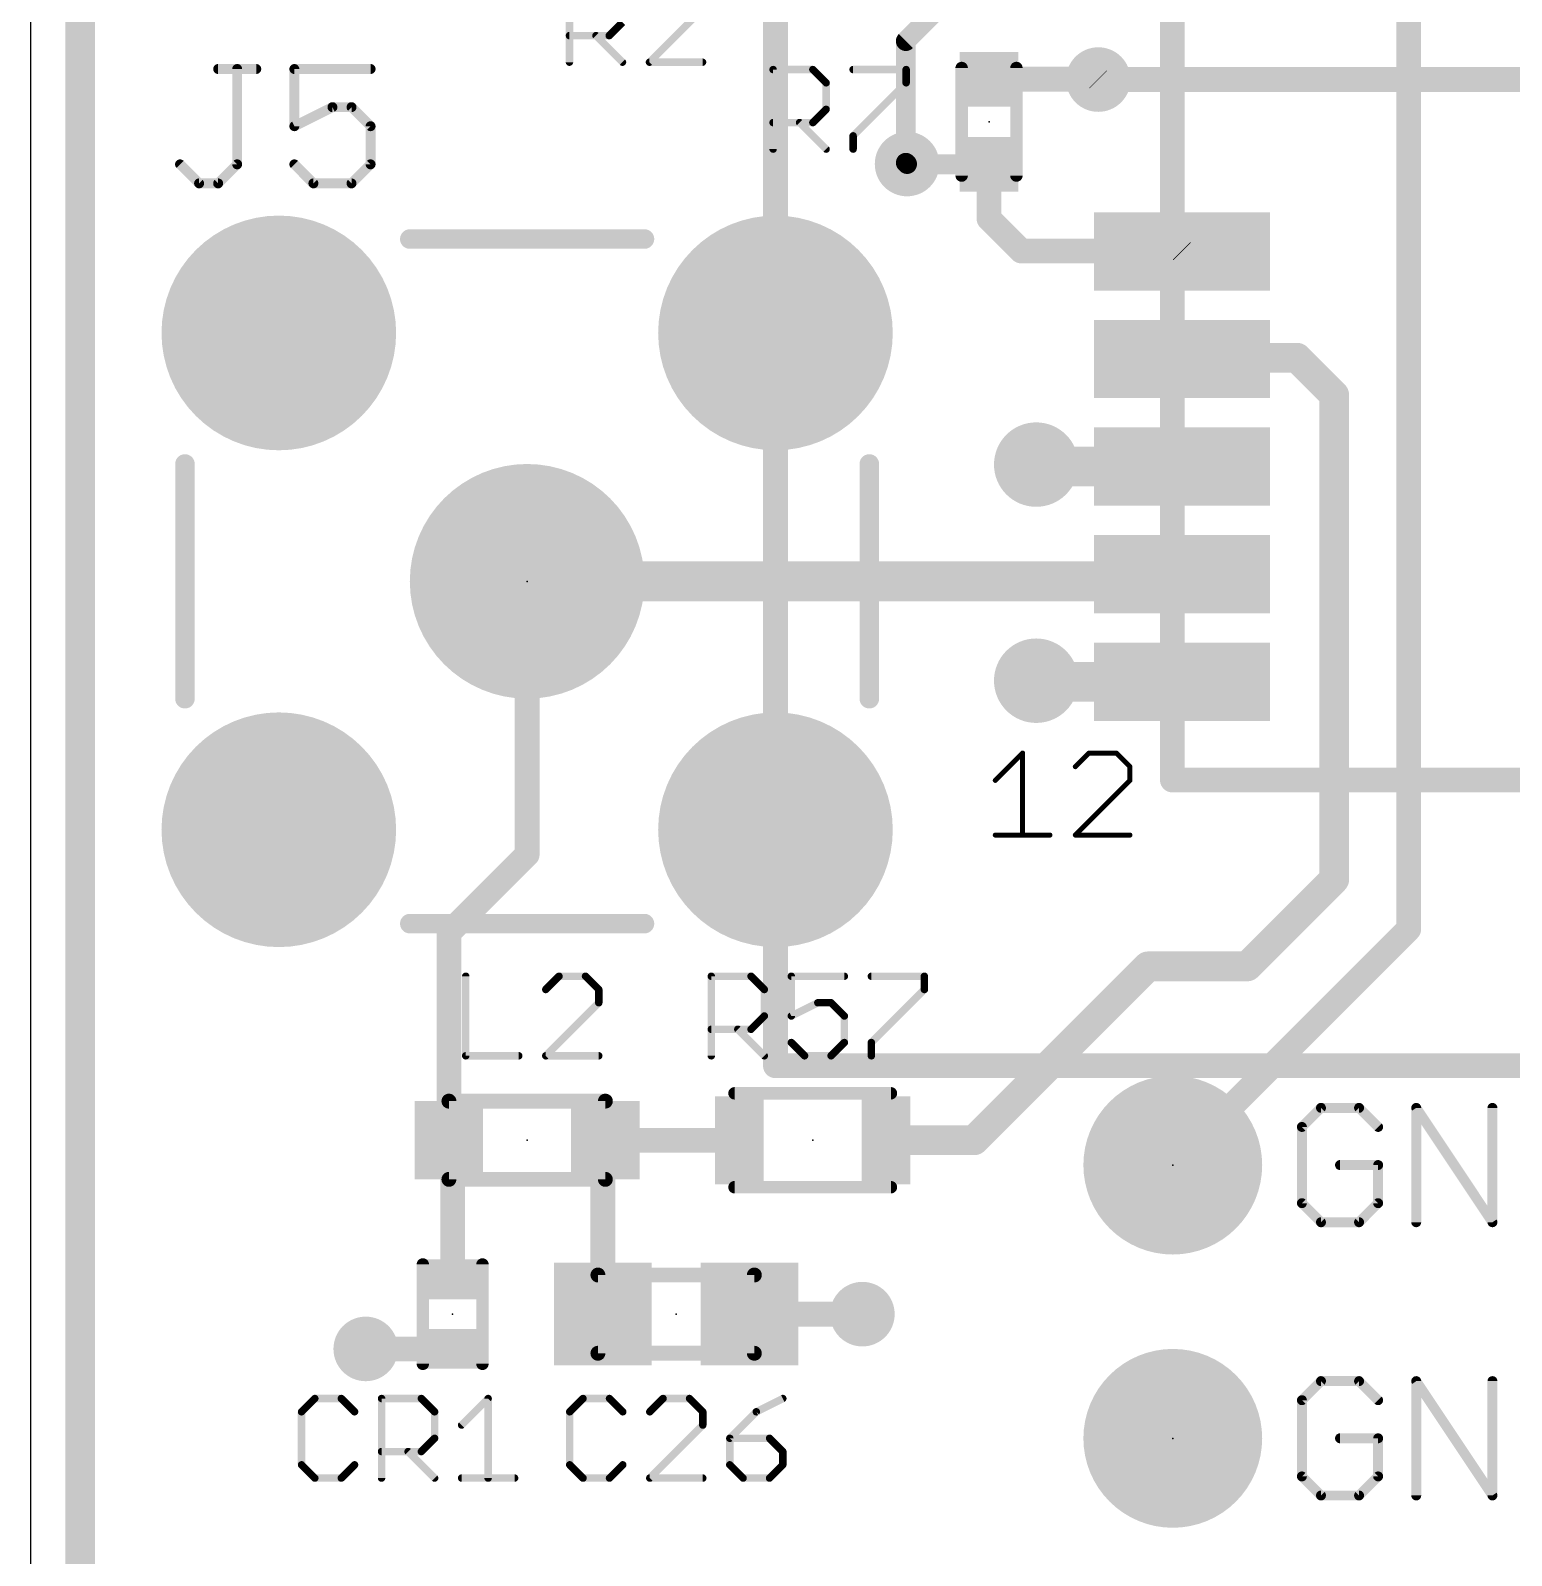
# Model space of a CAD drawing. Extents: x -18 to 144, y -21 to 125.
# Drawn here: x 0 to 15.15, y 12.26 to 27.86 of the extents above; entities that cross this region are included whole.
import ezdxf

# ---------------------------------------------------------------- set-up
doc = ezdxf.new("R2010")
doc.units = 0
for name, color, linetype in [('1', 251, 'CONTINUOUS'), ('15', 251, 'CONTINUOUS'), ('16', 175, 'CONTINUOUS'), ('17', 1, 'CONTINUOUS'), ('18', 82, 'CONTINUOUS'), ('2', 82, 'CONTINUOUS'), ('20', 7, 'CONTINUOUS'), ('21', 253, 'CONTINUOUS'), ('23', 7, 'CONTINUOUS'), ('25', 253, 'CONTINUOUS'), ('27', 251, 'CONTINUOUS')]:
    doc.layers.add(name, color=color, linetype=linetype)

# ---------------------------------------------------------------- blocks, each defined once
blk = doc.blocks.new('RECT')
blk.add_solid([(-0.5, -0.5), (0.5, -0.5), (-0.5, 0.5), (0.5, 0.5)])
blk = doc.blocks.new('ROUNDP')
at = {"const_width": 0.5}
blk.add_lwpolyline([(0, -0.25, 1), (0, 0.25, 1), (0, -0.25)], format="xyb", dxfattribs=at)
blk = doc.blocks.new('ROUNDV')
at = {"const_width": 0.5}
blk.add_lwpolyline([(0, -0.25, 1), (0, 0.25, 1), (0, -0.25)], format="xyb", dxfattribs=at)

msp = doc.modelspace()

# ---------------------------------------------------------------- linework, layer by layer
at = {"layer": '1'}
for points, const_width in [([(14.097, 18.669), (14.097, 31.115)], 0.254), ([(9.8044, 27.359), (10.9188, 27.359)], 0.254), ([(10.9188, 27.359), (10.922, 27.3558)], 0.254), ([(8.9662, 26.4922), (8.9884, 26.489)], 0.2032), ([(8.9884, 26.489), (9.8044, 26.489)], 0.2032), ([(9.8044, 26.489), (9.8044, 25.9334)], 0.254), ([(9.8044, 25.9334), (10.1346, 25.6032)], 0.254), ([(10.1346, 25.6032), (11.7744, 25.6032)], 0.254), ([(11.7744, 25.6032), (11.7794, 25.5982)], 0.254), ([(11.7922, 24.511), (11.7794, 24.4982)], 0.3048), ([(12.954, 24.511), (11.7922, 24.511)], 0.3048), ([(13.335, 24.13), (12.954, 24.511)], 0.3048), ([(13.335, 19.177), (13.335, 24.13)], 0.3048), ([(10.3584, 23.3982), (10.287, 23.4188)], 0.4064), ([(11.7794, 23.3982), (10.3584, 23.3982)], 0.4064), ([(11.7062, 22.225), (11.7794, 22.2982)], 0.4064), ([(5.08, 22.225), (11.7062, 22.225)], 0.4064), ([(5.08, 19.431), (5.08, 22.225)], 0.254), ([(10.374, 21.1982), (10.287, 21.209)], 0.4064), ([(11.7794, 21.1982), (10.374, 21.1982)], 0.4064), ([(4.28, 18.631), (5.08, 19.431)], 0.254), ([(12.446, 18.288), (13.335, 19.177)], 0.3048), ([(4.28, 16.51), (4.28, 18.631)], 0.254), ([(11.684, 16.256), (14.097, 18.669)], 0.254), ([(9.652, 16.51), (11.43, 18.288)], 0.3048), ([(11.43, 18.288), (12.446, 18.288)], 0.3048), ([(4.318, 16.472), (4.28, 16.51)], 0.254), ([(4.318, 15.0876), (4.318, 16.472)], 0.254), ([(5.854, 16.409), (5.88, 16.51)], 0.254), ([(5.854, 14.732), (5.854, 16.409)], 0.254), ([(5.88, 16.51), (7.251, 16.51)], 0.254), ([(8.751, 16.51), (9.652, 16.51)], 0.3048), ([(7.354, 14.732), (8.509, 14.732)], 0.254), ([(4.318, 14.3764), (3.429, 14.3764)], 0.254)]:
    msp.add_lwpolyline(points, dxfattribs=dict(at, const_width=const_width))
for points, const_width in [([(9.8044, 27.4225, 1), (9.8044, 27.2955)], 0.127), ([(10.9637, 27.4039, 1), (10.8739, 27.3141)], 0.127), ([(10.8771, 27.3109, 1), (10.9669, 27.4007)], 0.127), ([(10.9188, 27.2955, 1), (10.9188, 27.4225)], 0.127), ([(8.9734, 26.5425, 1), (8.959, 26.4419)], 0.1016), ([(8.9884, 26.5398, 1), (8.9884, 26.4382)], 0.1016), ([(8.9812, 26.4387, 1), (8.9956, 26.5393)], 0.1016), ([(9.8679, 26.489, 1), (9.7409, 26.489)], 0.127), ([(9.8044, 26.4382, 1), (9.8044, 26.5398)], 0.1016), ([(9.8493, 25.9783, 1), (9.7595, 25.8885)], 0.127), ([(9.7409, 25.9334, 1), (9.8679, 25.9334)], 0.127), ([(10.1346, 25.6667, 1), (10.1346, 25.5397)], 0.127), ([(11.8193, 25.6481, 1), (11.7295, 25.5583)], 0.127), ([(11.7744, 25.5397, 1), (11.7744, 25.6667)], 0.127), ([(10.0897, 25.5583, 1), (10.1795, 25.6481)], 0.127), ([(11.7345, 25.5533, 1), (11.8243, 25.6431)], 0.127), ([(11.7922, 24.5872, 1), (11.7922, 24.4348)], 0.1524), ([(11.8461, 24.4571, 1), (11.7384, 24.5649)], 0.1524), ([(13.0079, 24.5649, 1), (12.9001, 24.4571)], 0.1524), ([(12.954, 24.4348, 1), (12.954, 24.5872)], 0.1524), ([(11.7255, 24.552, 1), (11.8333, 24.4443)], 0.1524), ([(13.4112, 24.13, 1), (13.2588, 24.13)], 0.1524), ([(13.2811, 24.0761, 1), (13.3889, 24.1839)], 0.1524), ([(10.3152, 23.5164, 1), (10.2588, 23.3212)], 0.2032), ([(10.3584, 23.4998, 1), (10.3584, 23.2966)], 0.2032), ([(10.3302, 23.3006, 1), (10.3866, 23.4958)], 0.2032), ([(11.7794, 23.2966, 1), (11.7794, 23.4998)], 0.2032), ([(11.8512, 22.2263, 1), (11.7076, 22.37)], 0.2032), ([(5.08, 22.3266, 1), (5.08, 22.1234)], 0.2032), ([(5.1435, 22.225, 1), (5.0165, 22.225)], 0.127), ([(11.6344, 22.2968, 1), (11.7781, 22.1532)], 0.2032), ([(11.7062, 22.1234, 1), (11.7062, 22.3266)], 0.2032), ([(10.2996, 21.3098, 1), (10.2744, 21.1082)], 0.2032), ([(10.374, 21.2998, 1), (10.374, 21.0966)], 0.2032), ([(10.3615, 21.0973, 1), (10.3866, 21.299)], 0.2032), ([(11.7794, 21.0966, 1), (11.7794, 21.2998)], 0.2032), ([(5.0165, 19.431, 1), (5.1435, 19.431)], 0.127), ([(5.1249, 19.3861, 1), (5.0351, 19.4759)], 0.127), ([(13.2588, 19.177, 1), (13.4112, 19.177)], 0.1524), ([(13.3889, 19.1231, 1), (13.2811, 19.2309)], 0.1524), ([(4.3435, 18.631, 1), (4.2165, 18.631)], 0.127), ([(4.2351, 18.6759, 1), (4.3249, 18.5861)], 0.127), ([(14.0335, 18.669, 1), (14.1605, 18.669)], 0.127), ([(14.1419, 18.6241, 1), (14.0521, 18.7139)], 0.127), ([(11.43, 18.3642, 1), (11.43, 18.2118)], 0.1524), ([(11.4839, 18.2341, 1), (11.3761, 18.3419)], 0.1524), ([(12.3921, 18.3419, 1), (12.4999, 18.2341)], 0.1524), ([(12.446, 18.2118, 1), (12.446, 18.3642)], 0.1524), ([(4.3249, 16.5549, 1), (4.2351, 16.4651)], 0.127), ([(4.2165, 16.51, 1), (4.3435, 16.51)], 0.127), ([(4.3815, 16.472, 1), (4.2545, 16.472)], 0.127), ([(4.2731, 16.4271, 1), (4.3629, 16.5169)], 0.127), ([(5.9175, 16.409, 1), (5.7905, 16.409)], 0.127), ([(5.88, 16.5735, 1), (5.88, 16.4465)], 0.127), ([(5.9415, 16.4942, 1), (5.8185, 16.5258)], 0.127), ([(7.251, 16.4465, 1), (7.251, 16.5735)], 0.127), ([(8.751, 16.5862, 1), (8.751, 16.4338)], 0.1524), ([(9.5981, 16.5639, 1), (9.7059, 16.4561)], 0.1524), ([(9.652, 16.4338, 1), (9.652, 16.5862)], 0.1524), ([(5.7925, 16.4248, 1), (5.9155, 16.3932)], 0.127), ([(11.6391, 16.3009, 1), (11.7289, 16.2111)], 0.127), ([(4.2545, 15.0876, 1), (4.3815, 15.0876)], 0.127), ([(7.354, 14.7955, 1), (7.354, 14.6685)], 0.127), ([(8.509, 14.6685, 1), (8.509, 14.7955)], 0.127), ([(5.7905, 14.732, 1), (5.9175, 14.732)], 0.127), ([(3.429, 14.4399, 1), (3.429, 14.3129)], 0.127), ([(4.318, 14.3129, 1), (4.318, 14.4399)], 0.127)]:
    msp.add_lwpolyline(points, format="xyb", dxfattribs=dict(at, const_width=const_width))
at = {"layer": '15', "const_width": 0.254}
for points in [[(7.62, 94.488), (7.62, 17.272)], [(7.62, 17.272), (58.42, 17.272)]]:
    msp.add_lwpolyline(points, dxfattribs=at)
at = {"layer": '15', "const_width": 0.127}
for points in [[(7.62, 17.3355, 1), (7.62, 17.2085)], [(7.5565, 17.272, 1), (7.6835, 17.272)]]:
    msp.add_lwpolyline(points, format="xyb", dxfattribs=at)
at = {"layer": '16'}
for points, const_width in [([(8.9535, 27.7495), (27.432, 46.228)], 0.2032), ([(8.9535, 26.5049), (8.9535, 27.7495)], 0.2032), ([(10.922, 27.3558), (19.9898, 27.3558)], 0.254), ([(8.9662, 26.4922), (8.9535, 26.5049)], 0.2032)]:
    msp.add_lwpolyline(points, dxfattribs=dict(at, const_width=const_width))
for points, const_width in [([(9.0043, 27.7495, 1), (8.9027, 27.7495)], 0.1016), ([(8.9176, 27.7854, 1), (8.9894, 27.7136)], 0.1016), ([(10.922, 27.4193, 1), (10.922, 27.2923)], 0.127), ([(8.9894, 26.5408, 1), (8.9176, 26.469)], 0.1016), ([(8.9027, 26.5049, 1), (9.0043, 26.5049)], 0.1016), ([(8.9303, 26.4563, 1), (9.0021, 26.5281)], 0.1016)]:
    msp.add_lwpolyline(points, format="xyb", dxfattribs=dict(at, const_width=const_width))
at = {"layer": '2', "const_width": 0.3048}
msp.add_lwpolyline([(0.508, 0.508), (0.508, 104.902)], dxfattribs=at)
at = {"layer": '20'}
msp.add_line((0, 105.41), (0, 0), dxfattribs=at)
at = {"layer": '21'}
for points, const_width in [([(11.68, 36.194), (11.68, 20.194)], 0.254), ([(9.5244, 27.474), (9.5244, 26.374)], 0.127), ([(10.0844, 27.474), (10.0844, 26.374)], 0.127), ([(3.88, 25.725), (6.28, 25.725)], 0.2), ([(1.58, 21.025), (1.58, 23.425)], 0.2), ([(8.58, 21.025), (8.58, 23.425)], 0.2), ([(9.8682, 20.1897), (10.1479, 20.4693)], 0.0508), ([(10.1479, 20.4693), (10.1479, 19.6304)], 0.0508), ([(10.8266, 20.4693), (10.6868, 20.3295)], 0.0508), ([(11.1063, 20.4693), (10.8266, 20.4693)], 0.0508), ([(11.2461, 20.3295), (11.1063, 20.4693)], 0.0508), ([(11.2461, 20.1897), (11.2461, 20.3295)], 0.0508), ([(11.68, 20.194), (23.88, 20.194)], 0.254), ([(10.6868, 19.6304), (11.2461, 20.1897)], 0.0508), ([(9.8682, 19.6304), (10.4275, 19.6304)], 0.0508), ([(11.2461, 19.6304), (10.6868, 19.6304)], 0.0508), ([(6.28, 18.725), (3.88, 18.725)], 0.2), ([(8.801, 16.99), (7.201, 16.99)], 0.127), ([(5.88, 16.91), (4.28, 16.91)], 0.1524), ([(4.28, 16.91), (4.28, 16.11)], 0.1524), ([(5.88, 16.11), (5.88, 16.91)], 0.1524), ([(13.1997, 16.8412), (13.0048, 16.6463)], 0.1016), ([(13.5895, 16.8412), (13.1997, 16.8412)], 0.1016), ([(13.7844, 16.6463), (13.5895, 16.8412)], 0.1016), ([(14.1742, 15.6718), (14.1742, 16.8412)], 0.1016), ([(14.1742, 16.8412), (14.9538, 15.6718)], 0.1016), ([(14.9538, 15.6718), (14.9538, 16.8412)], 0.1016), ([(13.0048, 16.6463), (13.0048, 15.8667)], 0.1016), ([(13.7844, 16.2565), (13.3946, 16.2565)], 0.1016), ([(13.7844, 15.8667), (13.7844, 16.2565)], 0.1016), ([(4.28, 16.11), (5.88, 16.11)], 0.1524), ([(7.201, 16.03), (8.801, 16.03)], 0.127), ([(13.0048, 15.8667), (13.1997, 15.6718)], 0.1016), ([(13.5895, 15.6718), (13.7844, 15.8667)], 0.1016), ([(13.1997, 15.6718), (13.5895, 15.6718)], 0.1016), ([(4.0132, 15.24), (4.0132, 14.224)], 0.127), ([(4.6228, 14.224), (4.6228, 15.24)], 0.127), ([(7.404, 15.132), (5.804, 15.132)], 0.1524), ([(5.804, 15.132), (5.804, 14.332)], 0.1524), ([(7.404, 14.332), (7.404, 15.132)], 0.1524), ([(5.804, 14.332), (7.404, 14.332)], 0.1524), ([(13.1997, 14.0472), (13.0048, 13.8523)], 0.1016), ([(13.5895, 14.0472), (13.1997, 14.0472)], 0.1016), ([(13.7844, 13.8523), (13.5895, 14.0472)], 0.1016), ([(14.1742, 12.8778), (14.1742, 14.0472)], 0.1016), ([(14.1742, 14.0472), (14.9538, 12.8778)], 0.1016), ([(14.9538, 12.8778), (14.9538, 14.0472)], 0.1016), ([(13.0048, 13.8523), (13.0048, 13.0727)], 0.1016), ([(13.7844, 13.4625), (13.3946, 13.4625)], 0.1016), ([(13.7844, 13.0727), (13.7844, 13.4625)], 0.1016), ([(13.0048, 13.0727), (13.1997, 12.8778)], 0.1016), ([(13.5895, 12.8778), (13.7844, 13.0727)], 0.1016), ([(13.1997, 12.8778), (13.5895, 12.8778)], 0.1016)]:
    msp.add_lwpolyline(points, dxfattribs=dict(at, const_width=const_width))
for points, const_width in [([(9.5562, 27.474, 1), (9.4926, 27.474)], 0.0635), ([(10.1162, 27.474, 1), (10.0526, 27.474)], 0.0635), ([(9.4926, 26.374, 1), (9.5562, 26.374)], 0.0635), ([(10.0526, 26.374, 1), (10.1162, 26.374)], 0.0635), ([(3.88, 25.775, 1), (3.88, 25.675)], 0.1), ([(6.28, 25.675, 1), (6.28, 25.775)], 0.1), ([(1.63, 23.425, 1), (1.53, 23.425)], 0.1), ([(8.63, 23.425, 1), (8.53, 23.425)], 0.1), ([(1.53, 21.025, 1), (1.63, 21.025)], 0.1), ([(8.53, 21.025, 1), (8.63, 21.025)], 0.1), ([(10.1606, 20.4693, 1), (10.1352, 20.4693)], 0.0254), ([(10.1569, 20.4603, 1), (10.1389, 20.4783)], 0.0254), ([(10.8266, 20.482, 1), (10.8266, 20.4566)], 0.0254), ([(10.8356, 20.4603, 1), (10.8177, 20.4783)], 0.0254), ([(11.1153, 20.4783, 1), (11.0973, 20.4603)], 0.0254), ([(11.1063, 20.4566, 1), (11.1063, 20.482)], 0.0254), ([(10.6778, 20.3385, 1), (10.6958, 20.3205)], 0.0254), ([(11.2588, 20.3295, 1), (11.2334, 20.3295)], 0.0254), ([(11.2371, 20.3205, 1), (11.2551, 20.3385)], 0.0254), ([(11.68, 20.2575, 1), (11.68, 20.1305)], 0.127), ([(9.8593, 20.1987, 1), (9.8772, 20.1807)], 0.0254), ([(11.2334, 20.1897, 1), (11.2588, 20.1897)], 0.0254), ([(11.2551, 20.1807, 1), (11.2371, 20.1987)], 0.0254), ([(11.6165, 20.194, 1), (11.7435, 20.194)], 0.127), ([(9.8682, 19.6431, 1), (9.8682, 19.6177)], 0.0254), ([(10.4275, 19.6177, 1), (10.4275, 19.6431)], 0.0254), ([(10.6868, 19.6431, 1), (10.6868, 19.6177)], 0.0254), ([(10.6778, 19.6394, 1), (10.6958, 19.6214)], 0.0254), ([(11.2461, 19.6177, 1), (11.2461, 19.6431)], 0.0254), ([(10.1352, 19.6304, 1), (10.1606, 19.6304)], 0.0254), ([(3.88, 18.775, 1), (3.88, 18.675)], 0.1), ([(6.28, 18.675, 1), (6.28, 18.775)], 0.1), ([(7.201, 17.0218, 1), (7.201, 16.9583)], 0.0635), ([(8.801, 16.9583, 1), (8.801, 17.0218)], 0.0635), ([(4.28, 16.9481, 1), (4.28, 16.8719)], 0.0762), ([(4.3181, 16.91, 1), (4.2419, 16.91)], 0.0762), ([(5.9181, 16.91, 1), (5.8419, 16.91)], 0.0762), ([(5.88, 16.8719, 1), (5.88, 16.9481)], 0.0762), ([(13.1997, 16.8666, 1), (13.1997, 16.8158)], 0.0508), ([(13.2177, 16.8232, 1), (13.1817, 16.8592)], 0.0508), ([(13.6075, 16.8592, 1), (13.5715, 16.8232)], 0.0508), ([(13.5895, 16.8158, 1), (13.5895, 16.8666)], 0.0508), ([(14.1996, 16.8412, 1), (14.1488, 16.8412)], 0.0508), ([(14.1953, 16.8553, 1), (14.1531, 16.8271)], 0.0508), ([(14.9792, 16.8412, 1), (14.9284, 16.8412)], 0.0508), ([(12.9868, 16.6643, 1), (13.0228, 16.6283)], 0.0508), ([(13.0302, 16.6463, 1), (12.9794, 16.6463)], 0.0508), ([(13.7664, 16.6283, 1), (13.8024, 16.6643)], 0.0508), ([(13.3946, 16.2819, 1), (13.3946, 16.2311)], 0.0508), ([(13.8098, 16.2565, 1), (13.759, 16.2565)], 0.0508), ([(13.7844, 16.2311, 1), (13.7844, 16.2819)], 0.0508), ([(4.28, 16.1481, 1), (4.28, 16.0719)], 0.0762), ([(4.2419, 16.11, 1), (4.3181, 16.11)], 0.0762), ([(5.8419, 16.11, 1), (5.9181, 16.11)], 0.0762), ([(5.88, 16.0719, 1), (5.88, 16.1481)], 0.0762), ([(7.201, 16.0617, 1), (7.201, 15.9983)], 0.0635), ([(8.801, 15.9983, 1), (8.801, 16.0617)], 0.0635), ([(13.0228, 15.8847, 1), (12.9868, 15.8487)], 0.0508), ([(13.8024, 15.8487, 1), (13.7664, 15.8847)], 0.0508), ([(12.9794, 15.8667, 1), (13.0302, 15.8667)], 0.0508), ([(13.759, 15.8667, 1), (13.8098, 15.8667)], 0.0508), ([(13.1997, 15.6972, 1), (13.1997, 15.6464)], 0.0508), ([(13.1817, 15.6538, 1), (13.2177, 15.6898)], 0.0508), ([(13.5715, 15.6898, 1), (13.6075, 15.6538)], 0.0508), ([(13.5895, 15.6464, 1), (13.5895, 15.6972)], 0.0508), ([(14.1488, 15.6718, 1), (14.1996, 15.6718)], 0.0508), ([(14.9284, 15.6718, 1), (14.9792, 15.6718)], 0.0508), ([(14.9327, 15.6577, 1), (14.9749, 15.6859)], 0.0508), ([(4.045, 15.24, 1), (3.9815, 15.24)], 0.0635), ([(4.6545, 15.24, 1), (4.5911, 15.24)], 0.0635), ([(5.804, 15.1701, 1), (5.804, 15.0939)], 0.0762), ([(5.8421, 15.132, 1), (5.7659, 15.132)], 0.0762), ([(7.4421, 15.132, 1), (7.3659, 15.132)], 0.0762), ([(7.404, 15.0939, 1), (7.404, 15.1701)], 0.0762), ([(5.804, 14.3701, 1), (5.804, 14.2939)], 0.0762), ([(5.7659, 14.332, 1), (5.8421, 14.332)], 0.0762), ([(7.3659, 14.332, 1), (7.4421, 14.332)], 0.0762), ([(7.404, 14.2939, 1), (7.404, 14.3701)], 0.0762), ([(3.9815, 14.224, 1), (4.045, 14.224)], 0.0635), ([(4.5911, 14.224, 1), (4.6545, 14.224)], 0.0635), ([(13.1997, 14.0726, 1), (13.1997, 14.0218)], 0.0508), ([(13.2177, 14.0292, 1), (13.1817, 14.0652)], 0.0508), ([(13.6075, 14.0652, 1), (13.5715, 14.0292)], 0.0508), ([(13.5895, 14.0218, 1), (13.5895, 14.0726)], 0.0508), ([(14.1996, 14.0472, 1), (14.1488, 14.0472)], 0.0508), ([(14.1953, 14.0613, 1), (14.1531, 14.0331)], 0.0508), ([(14.9792, 14.0472, 1), (14.9284, 14.0472)], 0.0508), ([(12.9868, 13.8703, 1), (13.0228, 13.8343)], 0.0508), ([(13.0302, 13.8523, 1), (12.9794, 13.8523)], 0.0508), ([(13.7664, 13.8343, 1), (13.8024, 13.8703)], 0.0508), ([(13.3946, 13.4879, 1), (13.3946, 13.4371)], 0.0508), ([(13.8098, 13.4625, 1), (13.759, 13.4625)], 0.0508), ([(13.7844, 13.4371, 1), (13.7844, 13.4879)], 0.0508), ([(13.0228, 13.0907, 1), (12.9868, 13.0547)], 0.0508), ([(13.8024, 13.0547, 1), (13.7664, 13.0907)], 0.0508), ([(12.9794, 13.0727, 1), (13.0302, 13.0727)], 0.0508), ([(13.759, 13.0727, 1), (13.8098, 13.0727)], 0.0508), ([(13.1997, 12.9032, 1), (13.1997, 12.8524)], 0.0508), ([(13.1817, 12.8598, 1), (13.2177, 12.8958)], 0.0508), ([(13.5715, 12.8958, 1), (13.6075, 12.8598)], 0.0508), ([(13.5895, 12.8524, 1), (13.5895, 12.9032)], 0.0508), ([(14.1488, 12.8778, 1), (14.1996, 12.8778)], 0.0508), ([(14.9284, 12.8778, 1), (14.9792, 12.8778)], 0.0508), ([(14.9327, 12.8637, 1), (14.9749, 12.8919)], 0.0508)]:
    msp.add_lwpolyline(points, format="xyb", dxfattribs=dict(at, const_width=const_width))
at = {"layer": '23'}
for p in [(9.8044, 26.924), (5.08, 22.225), (5.08, 16.51), (8.001, 16.51), (11.684, 16.256), (4.318, 14.732), (6.604, 14.732), (11.684, 13.462)]:
    msp.add_point(p, dxfattribs=at)
at = {"layer": '25'}
for points, const_width in [([(5.5129, 27.5336), (5.5129, 28.3471)], 0.0762), ([(6.3315, 27.5336), (6.8739, 28.0759)], 0.0762), ([(6.0553, 27.9403), (5.9197, 27.8048)], 0.0762), ([(5.9197, 27.8048), (5.5129, 27.8048)], 0.0762), ([(5.7841, 27.8048), (6.0553, 27.5336)], 0.0762), ([(1.9194, 27.4635), (2.3092, 27.4635)], 0.1016), ([(2.1143, 26.489), (2.1143, 27.4635)], 0.1016), ([(3.4786, 27.4635), (2.699, 27.4635)], 0.1016), ([(2.699, 27.4635), (2.699, 26.8788)], 0.1016), ([(6.8739, 27.5336), (6.3315, 27.5336)], 0.0762), ([(7.5957, 26.6446), (7.5957, 27.4581)], 0.0762), ([(7.5957, 27.4581), (8.0025, 27.4581)], 0.0762), ([(8.0025, 27.4581), (8.1381, 27.3225)], 0.0762), ([(8.4143, 27.4581), (8.9566, 27.4581)], 0.0762), ([(8.9566, 27.4581), (8.9566, 27.3225)], 0.0762), ([(8.1381, 27.3225), (8.1381, 27.0513)], 0.0762), ([(8.9566, 27.3225), (8.4143, 26.7802)], 0.0762), ([(2.699, 26.8788), (3.0888, 27.0737)], 0.1016), ([(3.0888, 27.0737), (3.2837, 27.0737)], 0.1016), ([(3.2837, 27.0737), (3.4786, 26.8788)], 0.1016), ([(8.1381, 27.0513), (8.0025, 26.9158)], 0.0762), ([(3.4786, 26.8788), (3.4786, 26.489)], 0.1016), ([(8.0025, 26.9158), (7.5957, 26.9158)], 0.0762), ([(7.8669, 26.9158), (8.1381, 26.6446)], 0.0762), ([(8.4143, 26.7802), (8.4143, 26.6446)], 0.0762), ([(1.5296, 26.489), (1.7245, 26.2941)], 0.1016), ([(1.9194, 26.2941), (2.1143, 26.489)], 0.1016), ([(2.8939, 26.2941), (2.699, 26.489)], 0.1016), ([(3.4786, 26.489), (3.2837, 26.2941)], 0.1016), ([(1.7245, 26.2941), (1.9194, 26.2941)], 0.1016), ([(3.2837, 26.2941), (2.8939, 26.2941)], 0.1016), ([(6.9636, 17.3736), (6.9636, 18.1871)], 0.0762), ([(6.9636, 18.1871), (7.3704, 18.1871)], 0.0762), ([(7.3704, 18.1871), (7.506, 18.0515)], 0.0762), ([(7.506, 18.0515), (7.506, 17.7803)], 0.0762), ([(8.3245, 18.1871), (7.7822, 18.1871)], 0.0762), ([(7.7822, 18.1871), (7.7822, 17.7803)], 0.0762), ([(8.6008, 18.1871), (9.1431, 18.1871)], 0.0762), ([(9.1431, 18.0515), (8.6008, 17.5092)], 0.0762), ([(9.1431, 18.1871), (9.1431, 18.0515)], 0.0762), ([(7.7822, 17.7803), (8.0534, 17.9159)], 0.0762), ([(8.0534, 17.9159), (8.189, 17.9159)], 0.0762), ([(8.189, 17.9159), (8.3245, 17.7803)], 0.0762), ([(7.506, 17.7803), (7.3704, 17.6448)], 0.0762), ([(8.3245, 17.7803), (8.3245, 17.5092)], 0.0762), ([(7.3704, 17.6448), (6.9636, 17.6448)], 0.0762), ([(7.2348, 17.6448), (7.506, 17.3736)], 0.0762), ([(7.9178, 17.3736), (7.7822, 17.5092)], 0.0762), ([(8.3245, 17.5092), (8.189, 17.3736)], 0.0762), ([(8.6008, 17.5092), (8.6008, 17.3736)], 0.0762), ([(8.189, 17.3736), (7.9178, 17.3736)], 0.0762), ([(2.9082, 13.8691), (2.7726, 13.7335)], 0.0762), ([(3.1794, 13.8691), (2.9082, 13.8691)], 0.0762), ([(3.315, 13.7335), (3.1794, 13.8691)], 0.0762), ([(3.5912, 13.0556), (3.5912, 13.8691)], 0.0762), ([(3.5912, 13.8691), (3.998, 13.8691)], 0.0762), ([(3.998, 13.8691), (4.1335, 13.7335)], 0.0762), ([(4.4098, 13.5979), (4.681, 13.8691)], 0.0762), ([(4.681, 13.8691), (4.681, 13.0556)], 0.0762), ([(5.6514, 13.8691), (5.5158, 13.7335)], 0.0762), ([(5.9226, 13.8691), (5.6514, 13.8691)], 0.0762), ([(6.0582, 13.7335), (5.9226, 13.8691)], 0.0762), ([(6.47, 13.8691), (6.3344, 13.7335)], 0.0762), ([(6.7412, 13.8691), (6.47, 13.8691)], 0.0762), ([(6.8767, 13.7335), (6.7412, 13.8691)], 0.0762), ([(7.6953, 13.8691), (7.4242, 13.7335)], 0.0762), ([(2.7726, 13.7335), (2.7726, 13.1912)], 0.0762), ([(4.1335, 13.7335), (4.1335, 13.4623)], 0.0762), ([(5.5158, 13.7335), (5.5158, 13.1912)], 0.0762), ([(6.8767, 13.5979), (6.8767, 13.7335)], 0.0762), ([(7.4242, 13.7335), (7.153, 13.4623)], 0.0762), ([(6.3344, 13.0556), (6.8767, 13.5979)], 0.0762), ([(4.1335, 13.4623), (3.998, 13.3268)], 0.0762), ([(7.153, 13.4623), (7.153, 13.1912)], 0.0762), ([(7.5597, 13.4623), (7.153, 13.4623)], 0.0762), ([(7.6953, 13.3268), (7.5597, 13.4623)], 0.0762), ([(3.998, 13.3268), (3.5912, 13.3268)], 0.0762), ([(3.8624, 13.3268), (4.1335, 13.0556)], 0.0762), ([(7.6953, 13.1912), (7.6953, 13.3268)], 0.0762), ([(2.7726, 13.1912), (2.9082, 13.0556)], 0.0762), ([(3.1794, 13.0556), (3.315, 13.1912)], 0.0762), ([(5.5158, 13.1912), (5.6514, 13.0556)], 0.0762), ([(5.9226, 13.0556), (6.0582, 13.1912)], 0.0762), ([(7.153, 13.1912), (7.2886, 13.0556)], 0.0762), ([(7.5597, 13.0556), (7.6953, 13.1912)], 0.0762), ([(2.9082, 13.0556), (3.1794, 13.0556)], 0.0762), ([(4.4098, 13.0556), (4.9521, 13.0556)], 0.0762), ([(5.6514, 13.0556), (5.9226, 13.0556)], 0.0762), ([(6.8767, 13.0556), (6.3344, 13.0556)], 0.0762), ([(7.2886, 13.0556), (7.5597, 13.0556)], 0.0762)]:
    msp.add_lwpolyline(points, dxfattribs=dict(at, const_width=const_width))
for points, const_width in [([(5.5129, 27.8238, 1), (5.5129, 27.7857)], 0.0381), ([(5.7976, 27.8182, 1), (5.7706, 27.7913)], 0.0381), ([(5.9062, 27.8182, 1), (5.9332, 27.7913)], 0.0381), ([(5.9197, 27.7857, 1), (5.9197, 27.8238)], 0.0381), ([(1.9194, 27.4889, 1), (1.9194, 27.4381)], 0.0508), ([(2.1397, 27.4635, 1), (2.0889, 27.4635)], 0.0508), ([(2.3092, 27.4381, 1), (2.3092, 27.4889)], 0.0508), ([(2.699, 27.4889, 1), (2.699, 27.4381)], 0.0508), ([(2.7244, 27.4635, 1), (2.6736, 27.4635)], 0.0508), ([(3.4786, 27.4381, 1), (3.4786, 27.4889)], 0.0508), ([(5.4939, 27.5336, 1), (5.532, 27.5336)], 0.0381), ([(6.0418, 27.5201, 1), (6.0687, 27.5471)], 0.0381), ([(6.3315, 27.5526, 1), (6.3315, 27.5145)], 0.0381), ([(6.3181, 27.5471, 1), (6.345, 27.5201)], 0.0381), ([(6.8739, 27.5145, 1), (6.8739, 27.5526)], 0.0381), ([(7.6148, 27.4581, 1), (7.5767, 27.4581)], 0.0381), ([(7.5957, 27.4771, 1), (7.5957, 27.439)], 0.0381), ([(8.016, 27.4716, 1), (7.989, 27.4446)], 0.0381), ([(8.0025, 27.439, 1), (8.0025, 27.4771)], 0.0381), ([(8.4143, 27.4771, 1), (8.4143, 27.439)], 0.0381), ([(8.9757, 27.4581, 1), (8.9376, 27.4581)], 0.0381), ([(8.9566, 27.439, 1), (8.9566, 27.4771)], 0.0381), ([(8.1571, 27.3225, 1), (8.119, 27.3225)], 0.0381), ([(8.1246, 27.309, 1), (8.1515, 27.336)], 0.0381), ([(8.9376, 27.3225, 1), (8.9757, 27.3225)], 0.0381), ([(8.9701, 27.309, 1), (8.9432, 27.336)], 0.0381), ([(3.0888, 27.0991, 1), (3.0888, 27.0483)], 0.0508), ([(3.1002, 27.0509, 1), (3.0774, 27.0964)], 0.0508), ([(3.3017, 27.0916, 1), (3.2657, 27.0557)], 0.0508), ([(3.2837, 27.0483, 1), (3.2837, 27.0991)], 0.0508), ([(8.119, 27.0513, 1), (8.1571, 27.0513)], 0.0381), ([(8.1515, 27.0379, 1), (8.1246, 27.0648)], 0.0381), ([(2.6877, 26.9015, 1), (2.7104, 26.856)], 0.0508), ([(2.6736, 26.8788, 1), (2.7244, 26.8788)], 0.0508), ([(3.504, 26.8788, 1), (3.4532, 26.8788)], 0.0508), ([(3.4606, 26.8608, 1), (3.4966, 26.8967)], 0.0508), ([(7.5957, 26.9348, 1), (7.5957, 26.8967)], 0.0381), ([(7.8804, 26.9292, 1), (7.8534, 26.9023)], 0.0381), ([(7.989, 26.9292, 1), (8.016, 26.9023)], 0.0381), ([(8.0025, 26.8967, 1), (8.0025, 26.9348)], 0.0381), ([(8.1246, 26.6311, 1), (8.1515, 26.6581)], 0.0381), ([(8.4009, 26.7937, 1), (8.4278, 26.7667)], 0.0381), ([(8.4334, 26.7802, 1), (8.3953, 26.7802)], 0.0381), ([(1.5476, 26.5069, 1), (1.5117, 26.471)], 0.0508), ([(2.0889, 26.489, 1), (2.1397, 26.489)], 0.0508), ([(2.1323, 26.471, 1), (2.0963, 26.5069)], 0.0508), ([(2.717, 26.5069, 1), (2.681, 26.471)], 0.0508), ([(3.4532, 26.489, 1), (3.504, 26.489)], 0.0508), ([(3.4966, 26.471, 1), (3.4606, 26.5069)], 0.0508), ([(7.5767, 26.6446, 1), (7.6148, 26.6446)], 0.0381), ([(8.3953, 26.6446, 1), (8.4334, 26.6446)], 0.0381), ([(1.7245, 26.3195, 1), (1.7245, 26.2687)], 0.0508), ([(1.7065, 26.2761, 1), (1.7425, 26.312)], 0.0508), ([(1.9014, 26.312, 1), (1.9374, 26.2761)], 0.0508), ([(1.9194, 26.2687, 1), (1.9194, 26.3195)], 0.0508), ([(2.8939, 26.3195, 1), (2.8939, 26.2687)], 0.0508), ([(2.8759, 26.2761, 1), (2.9119, 26.312)], 0.0508), ([(3.2657, 26.312, 1), (3.3017, 26.2761)], 0.0508), ([(3.2837, 26.2687, 1), (3.2837, 26.3195)], 0.0508), ([(6.9636, 18.2061, 1), (6.9636, 18.168)], 0.0381), ([(6.9827, 18.1871, 1), (6.9446, 18.1871)], 0.0381), ([(7.3838, 18.2006, 1), (7.3569, 18.1736)], 0.0381), ([(7.3704, 18.168, 1), (7.3704, 18.2061)], 0.0381), ([(7.525, 18.0515, 1), (7.4869, 18.0515)], 0.0381), ([(7.7822, 18.2061, 1), (7.7822, 18.168)], 0.0381), ([(7.8013, 18.1871, 1), (7.7632, 18.1871)], 0.0381), ([(8.3245, 18.168, 1), (8.3245, 18.2061)], 0.0381), ([(8.6008, 18.2061, 1), (8.6008, 18.168)], 0.0381), ([(9.1622, 18.1871, 1), (9.1241, 18.1871)], 0.0381), ([(9.1566, 18.038, 1), (9.1296, 18.065)], 0.0381), ([(9.1431, 18.168, 1), (9.1431, 18.2061)], 0.0381), ([(7.4925, 18.038, 1), (7.5194, 18.065)], 0.0381), ([(8.0534, 17.935, 1), (8.0534, 17.8969)], 0.0381), ([(8.0619, 17.8989, 1), (8.0449, 17.933)], 0.0381), ([(8.2024, 17.9294, 1), (8.1755, 17.9025)], 0.0381), ([(8.189, 17.8969, 1), (8.189, 17.935)], 0.0381), ([(9.1241, 18.0515, 1), (9.1622, 18.0515)], 0.0381), ([(7.4869, 17.7803, 1), (7.525, 17.7803)], 0.0381), ([(7.5194, 17.7669, 1), (7.4925, 17.7938)], 0.0381), ([(7.7737, 17.7974, 1), (7.7907, 17.7633)], 0.0381), ([(7.7632, 17.7803, 1), (7.8013, 17.7803)], 0.0381), ([(8.3436, 17.7803, 1), (8.3055, 17.7803)], 0.0381), ([(8.3111, 17.7669, 1), (8.338, 17.7938)], 0.0381), ([(6.9636, 17.6638, 1), (6.9636, 17.6257)], 0.0381), ([(7.2483, 17.6582, 1), (7.2213, 17.6313)], 0.0381), ([(7.3569, 17.6582, 1), (7.3838, 17.6313)], 0.0381), ([(7.3704, 17.6257, 1), (7.3704, 17.6638)], 0.0381), ([(7.7957, 17.5227, 1), (7.7687, 17.4957)], 0.0381), ([(8.3055, 17.5092, 1), (8.3436, 17.5092)], 0.0381), ([(8.338, 17.4957, 1), (8.3111, 17.5227)], 0.0381), ([(8.6198, 17.5092, 1), (8.5817, 17.5092)], 0.0381), ([(8.5873, 17.5227, 1), (8.6143, 17.4957)], 0.0381), ([(6.9446, 17.3736, 1), (6.9827, 17.3736)], 0.0381), ([(7.4925, 17.3601, 1), (7.5194, 17.3871)], 0.0381), ([(7.9178, 17.3926, 1), (7.9178, 17.3545)], 0.0381), ([(7.9043, 17.3601, 1), (7.9313, 17.3871)], 0.0381), ([(8.1755, 17.3871, 1), (8.2024, 17.3601)], 0.0381), ([(8.189, 17.3545, 1), (8.189, 17.3926)], 0.0381), ([(8.5817, 17.3736, 1), (8.6198, 17.3736)], 0.0381), ([(2.9082, 13.8881, 1), (2.9082, 13.85)], 0.0381), ([(2.9217, 13.8556, 1), (2.8947, 13.8826)], 0.0381), ([(3.1928, 13.8826, 1), (3.1659, 13.8556)], 0.0381), ([(3.1794, 13.85, 1), (3.1794, 13.8881)], 0.0381), ([(3.5912, 13.8881, 1), (3.5912, 13.85)], 0.0381), ([(3.6103, 13.8691, 1), (3.5722, 13.8691)], 0.0381), ([(4.0114, 13.8826, 1), (3.9845, 13.8556)], 0.0381), ([(3.998, 13.85, 1), (3.998, 13.8881)], 0.0381), ([(4.7, 13.8691, 1), (4.6619, 13.8691)], 0.0381), ([(4.6944, 13.8556, 1), (4.6675, 13.8826)], 0.0381), ([(5.6514, 13.8881, 1), (5.6514, 13.85)], 0.0381), ([(5.6649, 13.8556, 1), (5.6379, 13.8826)], 0.0381), ([(5.936, 13.8826, 1), (5.9091, 13.8556)], 0.0381), ([(5.9226, 13.85, 1), (5.9226, 13.8881)], 0.0381), ([(6.47, 13.8881, 1), (6.47, 13.85)], 0.0381), ([(6.4835, 13.8556, 1), (6.4565, 13.8826)], 0.0381), ([(6.7546, 13.8826, 1), (6.7277, 13.8556)], 0.0381), ([(6.7412, 13.85, 1), (6.7412, 13.8881)], 0.0381), ([(7.7038, 13.8521, 1), (7.6868, 13.8861)], 0.0381), ([(2.7592, 13.747, 1), (2.7861, 13.72)], 0.0381), ([(2.7917, 13.7335, 1), (2.7536, 13.7335)], 0.0381), ([(3.3015, 13.72, 1), (3.3284, 13.747)], 0.0381), ([(4.1526, 13.7335, 1), (4.1145, 13.7335)], 0.0381), ([(4.1201, 13.72, 1), (4.147, 13.747)], 0.0381), ([(5.5024, 13.747, 1), (5.5293, 13.72)], 0.0381), ([(5.5349, 13.7335, 1), (5.4968, 13.7335)], 0.0381), ([(6.0447, 13.72, 1), (6.0716, 13.747)], 0.0381), ([(6.3209, 13.747, 1), (6.3479, 13.72)], 0.0381), ([(6.8958, 13.7335, 1), (6.8577, 13.7335)], 0.0381), ([(6.8633, 13.72, 1), (6.8902, 13.747)], 0.0381), ([(7.4156, 13.7506, 1), (7.4327, 13.7165)], 0.0381), ([(7.4376, 13.72, 1), (7.4107, 13.747)], 0.0381), ([(4.3963, 13.6114, 1), (4.4233, 13.5845)], 0.0381), ([(6.8577, 13.5979, 1), (6.8958, 13.5979)], 0.0381), ([(6.8902, 13.5845, 1), (6.8633, 13.6114)], 0.0381), ([(4.1145, 13.4623, 1), (4.1526, 13.4623)], 0.0381), ([(4.147, 13.4489, 1), (4.1201, 13.4758)], 0.0381), ([(7.172, 13.4623, 1), (7.1339, 13.4623)], 0.0381), ([(7.153, 13.4814, 1), (7.153, 13.4433)], 0.0381), ([(7.1395, 13.4758, 1), (7.1665, 13.4489)], 0.0381), ([(7.5732, 13.4758, 1), (7.5463, 13.4489)], 0.0381), ([(7.5597, 13.4433, 1), (7.5597, 13.4814)], 0.0381), ([(3.5912, 13.3458, 1), (3.5912, 13.3077)], 0.0381), ([(3.8758, 13.3402, 1), (3.8489, 13.3133)], 0.0381), ([(3.9845, 13.3402, 1), (4.0114, 13.3133)], 0.0381), ([(3.998, 13.3077, 1), (3.998, 13.3458)], 0.0381), ([(7.7144, 13.3268, 1), (7.6763, 13.3268)], 0.0381), ([(7.6818, 13.3133, 1), (7.7088, 13.3402)], 0.0381), ([(2.7861, 13.2047, 1), (2.7592, 13.1777)], 0.0381), ([(2.7536, 13.1912, 1), (2.7917, 13.1912)], 0.0381), ([(3.3284, 13.1777, 1), (3.3015, 13.2047)], 0.0381), ([(5.5293, 13.2047, 1), (5.5024, 13.1777)], 0.0381), ([(5.4968, 13.1912, 1), (5.5349, 13.1912)], 0.0381), ([(6.0716, 13.1777, 1), (6.0447, 13.2047)], 0.0381), ([(7.1339, 13.1912, 1), (7.172, 13.1912)], 0.0381), ([(7.1665, 13.2047, 1), (7.1395, 13.1777)], 0.0381), ([(7.6763, 13.1912, 1), (7.7144, 13.1912)], 0.0381), ([(7.7088, 13.1777, 1), (7.6818, 13.2047)], 0.0381), ([(2.9082, 13.0747, 1), (2.9082, 13.0366)], 0.0381), ([(2.8947, 13.0421, 1), (2.9217, 13.0691)], 0.0381), ([(3.1659, 13.0691, 1), (3.1928, 13.0421)], 0.0381), ([(3.1794, 13.0366, 1), (3.1794, 13.0747)], 0.0381), ([(3.5722, 13.0556, 1), (3.6103, 13.0556)], 0.0381), ([(4.1201, 13.0421, 1), (4.147, 13.0691)], 0.0381), ([(4.4098, 13.0747, 1), (4.4098, 13.0366)], 0.0381), ([(4.6619, 13.0556, 1), (4.7, 13.0556)], 0.0381), ([(4.9521, 13.0366, 1), (4.9521, 13.0747)], 0.0381), ([(5.6514, 13.0747, 1), (5.6514, 13.0366)], 0.0381), ([(5.6379, 13.0421, 1), (5.6649, 13.0691)], 0.0381), ([(5.9091, 13.0691, 1), (5.936, 13.0421)], 0.0381), ([(5.9226, 13.0366, 1), (5.9226, 13.0747)], 0.0381), ([(6.3344, 13.0747, 1), (6.3344, 13.0366)], 0.0381), ([(6.3209, 13.0691, 1), (6.3479, 13.0421)], 0.0381), ([(6.8767, 13.0366, 1), (6.8767, 13.0747)], 0.0381), ([(7.2886, 13.0747, 1), (7.2886, 13.0366)], 0.0381), ([(7.2751, 13.0421, 1), (7.302, 13.0691)], 0.0381), ([(7.5463, 13.0691, 1), (7.5732, 13.0421)], 0.0381), ([(7.5597, 13.0366, 1), (7.5597, 13.0747)], 0.0381)]:
    msp.add_lwpolyline(points, format="xyb", dxfattribs=dict(at, const_width=const_width))
at = {"layer": '27', "const_width": 0.0762}
for points in [[(4.4519, 18.1871), (4.4519, 17.3736)], [(5.4061, 18.1871), (5.2705, 18.0515)], [(5.6772, 18.1871), (5.4061, 18.1871)], [(5.8128, 18.0515), (5.6772, 18.1871)], [(5.8128, 17.9159), (5.8128, 18.0515)], [(5.2705, 17.3736), (5.8128, 17.9159)], [(4.4519, 17.3736), (4.9943, 17.3736)], [(5.8128, 17.3736), (5.2705, 17.3736)]]:
    msp.add_lwpolyline(points, dxfattribs=at)
at = {"layer": '27', "const_width": 0.0381}
for points in [[(4.471, 18.1871, 1), (4.4329, 18.1871)], [(5.4061, 18.2061, 1), (5.4061, 18.168)], [(5.4196, 18.1736, 1), (5.3926, 18.2006)], [(5.6907, 18.2006, 1), (5.6638, 18.1736)], [(5.6772, 18.168, 1), (5.6772, 18.2061)], [(5.8319, 18.0515, 1), (5.7938, 18.0515)], [(5.257, 18.065, 1), (5.284, 18.038)], [(5.7938, 17.9159, 1), (5.8319, 17.9159)], [(5.8263, 17.9025, 1), (5.7994, 17.9294)], [(5.7994, 18.038, 1), (5.8263, 18.065)], [(4.4519, 17.3926, 1), (4.4519, 17.3545)], [(4.4329, 17.3736, 1), (4.471, 17.3736)], [(4.9943, 17.3545, 1), (4.9943, 17.3926)], [(5.2705, 17.3926, 1), (5.2705, 17.3545)], [(5.257, 17.3871, 1), (5.284, 17.3601)], [(5.8128, 17.3545, 1), (5.8128, 17.3926)]]:
    msp.add_lwpolyline(points, format="xyb", dxfattribs=at)

# ---------------------------------------------------------------- block references
at = {"layer": '1'}
for p, xscale, yscale, rotation in [((9.8044, 27.359), 0.56, 0.6, 90), ((9.8044, 26.489), 0.56, 0.6, 90), ((11.7794, 25.5982), 1.8, 0.8, 180), ((11.7794, 24.4982), 1.8, 0.8, 180), ((11.7794, 23.3982), 1.8, 0.8, 180), ((11.7794, 22.2982), 1.8, 0.8, 180), ((11.7794, 21.1982), 1.8, 0.8, 180), ((4.318, 15.0876), 0.4064, 0.6096, 270), ((4.318, 14.3764), 0.4064, 0.6096, 270)]:
    msp.add_blockref('RECT', p, dxfattribs=dict(at, xscale=xscale, yscale=yscale, rotation=rotation))
for p, xscale, yscale in [((4.28, 16.51), 0.7, 0.8), ((5.88, 16.51), 0.7, 0.8), ((7.251, 16.51), 0.5, 0.9), ((8.751, 16.51), 0.5, 0.9)]:
    msp.add_blockref('RECT', p, dxfattribs=dict(at, xscale=xscale, yscale=yscale))
at = {"layer": '1', "yscale": 1.05}
for p in [(5.854, 14.732), (7.354, 14.732)]:
    msp.add_blockref('RECT', p, dxfattribs=at)
at = {"layer": '17'}
for p, xscale, yscale in [((2.54, 24.765), 2.4, 2.4), ((2.54, 24.765), 2.4, 2.4), ((2.54, 24.765), 2.4, 2.4), ((2.54, 24.765), 2.4, 2.4), ((7.62, 24.765), 2.4, 2.4), ((7.62, 24.765), 2.4, 2.4), ((7.62, 24.765), 2.4, 2.4), ((7.62, 24.765), 2.4, 2.4), ((5.08, 22.225), 2.4, 2.4), ((5.08, 22.225), 2.4, 2.4), ((5.08, 22.225), 2.4, 2.4), ((5.08, 22.225), 2.4, 2.4), ((2.54, 19.685), 2.4, 2.4), ((2.54, 19.685), 2.4, 2.4), ((2.54, 19.685), 2.4, 2.4), ((2.54, 19.685), 2.4, 2.4), ((7.62, 19.685), 2.4, 2.4), ((7.62, 19.685), 2.4, 2.4), ((7.62, 19.685), 2.4, 2.4), ((7.62, 19.685), 2.4, 2.4), ((11.684, 16.256), 1.8288, 1.8288), ((11.684, 16.256), 1.8288, 1.8288), ((11.684, 16.256), 1.6002, 1.6002), ((11.684, 16.256), 1.6002, 1.6002), ((11.684, 13.462), 1.8288, 1.8288), ((11.684, 13.462), 1.8288, 1.8288), ((11.684, 13.462), 1.6002, 1.6002), ((11.684, 13.462), 1.6002, 1.6002)]:
    msp.add_blockref('ROUNDP', p, dxfattribs=dict(at, xscale=xscale, yscale=yscale))
at = {"layer": '18'}
for p, xscale, yscale in [((10.922, 27.3558), 0.6604, 0.6604), ((10.922, 27.3558), 0.6604, 0.6604), ((10.922, 27.3558), 0.6604, 0.6604), ((10.922, 27.3558), 0.6604, 0.6604), ((8.9662, 26.4922), 0.6604, 0.6604), ((8.9662, 26.4922), 0.6604, 0.6604), ((8.9662, 26.4922), 0.6604, 0.6604), ((8.9662, 26.4922), 0.6604, 0.6604), ((10.287, 23.4188), 0.8636, 0.8636), ((10.287, 23.4188), 0.8636, 0.8636), ((10.287, 23.4188), 0.762, 0.762), ((10.287, 23.4188), 0.762, 0.762), ((10.287, 21.209), 0.8636, 0.8636), ((10.287, 21.209), 0.8636, 0.8636), ((10.287, 21.209), 0.762, 0.762), ((10.287, 21.209), 0.762, 0.762), ((8.509, 14.732), 0.6604, 0.6604), ((8.509, 14.732), 0.6604, 0.6604), ((8.509, 14.732), 0.6604, 0.6604), ((8.509, 14.732), 0.6604, 0.6604), ((3.429, 14.3764), 0.6604, 0.6604), ((3.429, 14.3764), 0.6604, 0.6604), ((3.429, 14.3764), 0.6604, 0.6604), ((3.429, 14.3764), 0.6604, 0.6604)]:
    msp.add_blockref('ROUNDV', p, dxfattribs=dict(at, xscale=xscale, yscale=yscale))

doc.saveas('drawing.dxf')
